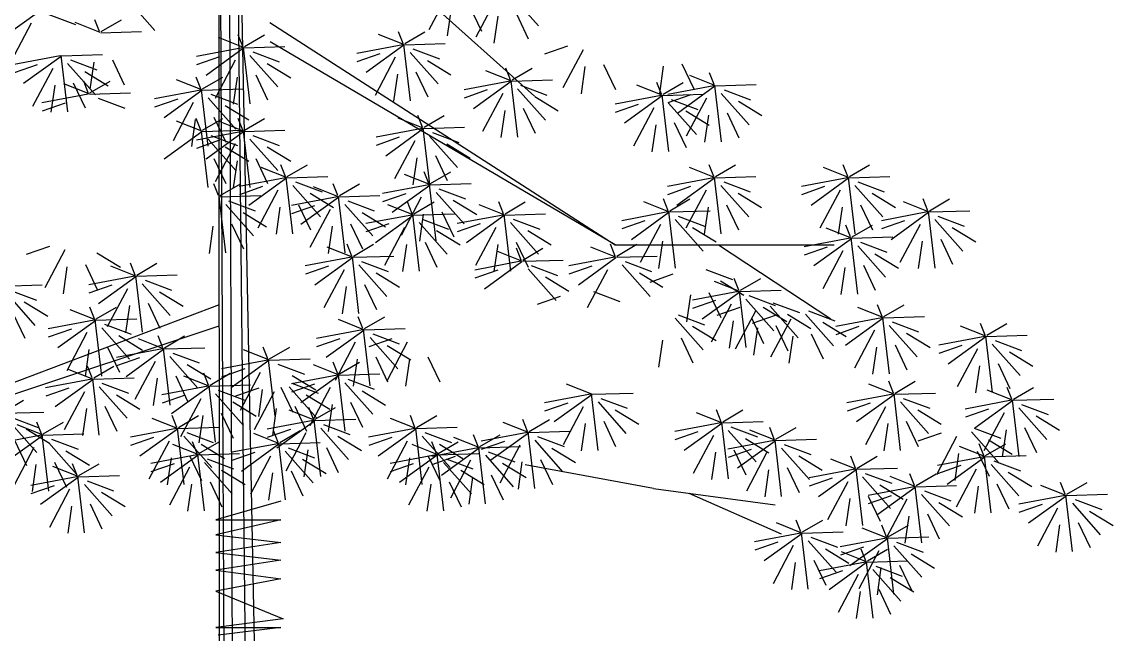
# Model space of a CAD drawing. Header units: millimetres. Extents: x 563079 to 571925, y 2063830 to 2067381.
# Drawn here: x 568943.07 to 568948.5, y 2063878.49 to 2063881.53 of the extents above; entities that cross this region are included whole.
import ezdxf

# ---------------------------------------------------------------- set-up
doc = ezdxf.new("R2010")
doc.units = ezdxf.units.MM
doc.header["$MEASUREMENT"] = 0
doc.layers.add('1-CAY XANH', color=7, linetype='Continuous')
doc.layers.add('MATCATDUONG', color=8, linetype='Continuous')

# ---------------------------------------------------------------- blocks, each defined once
blk = doc.blocks.new('ca')
at = {"layer": '1-CAY XANH', "color": 17}
for p, q in [((0.641, 64.954), (-0.644, 0.027)), ((0.305, 0.047), (0.641, 64.954)), ((0.405, 63.355), (-0.261, 0)), ((0.405, 62.413), (0.148, 0)), ((0.531, 38.493), (0.505, 0.027)), ((-0.601, 33.28), (-8.244, 28.361)), ((-8.244, 28.361), (-0.61, 32.847)), ((-8.244, 28.361), (-13.085, 28.361)), ((-10.524, 28.361), (-13.008, 26.727)), ((0.517, 27.035), (10.427, 23.293)), ((10.427, 23.293), (0.517, 26.572)), ((-9.091, 22.978), (-6.248, 23.504)), ((-9.091, 22.978), (-11.781, 22.618)), ((-0.844, 22.701), (0.59, 22.285)), ((-0.844, 22.285), (0.59, 21.953)), ((0.59, 22.285), (-0.844, 22.285)), ((0.59, 21.953), (-0.844, 21.787)), ((-0.844, 21.787), (0.59, 21.565)), ((0.59, 21.565), (-0.844, 21.399)), ((-0.844, 21.399), (0.59, 21.178)), ((0.59, 21.178), (-0.844, 20.984)), ((-0.844, 20.984), (0.59, 20.707)), ((0.59, 20.707), (-0.895, 20.097)), ((-0.895, 20.097), (0.59, 19.904)), ((-0.844, 19.904), (0.539, 19.737)), ((0.59, 19.904), (-0.844, 19.904))]:
    blk.add_line(p, q, dxfattribs=at)
at = {"layer": '1-CAY XANH', "color": 3}
for p, q in [((-2.738, 34.98), (-6.453, 31.647)), ((-5.928, 33.9), (-6.545, 33.204)), ((-4.566, 33.958), (-4.121, 33.117)), ((2.555, 33.797), (1.938, 33.101)), ((-5.6, 33.793), (-5.156, 32.951)), ((-5.021, 33.637), (-5.283, 33.084)), ((-4.611, 33.586), (-4.525, 32.986)), ((-6.056, 33.472), (-6.318, 32.918)), ((-5.645, 33.42), (-5.559, 32.821)), ((3.129, 33.08), (2.682, 33.34)), ((3.166, 33.08), (3.268, 33.34)), ((4.283, 33.452), (3.697, 33.232)), ((4.485, 33.53), (5.316, 32.93)), ((-3.585, 32.812), (-4.031, 33.072)), ((-3.548, 32.812), (-3.446, 33.072)), ((3.136, 33.052), (2.233, 33.08)), ((3.147, 33.056), (3.705, 33.277)), ((4.673, 33.266), (5.118, 32.425)), ((-3.567, 32.788), (-3.008, 33.009)), ((-0.041, 32.746), (-0.488, 33.006)), ((-0.023, 32.722), (0.535, 32.943)), ((-0.004, 32.746), (0.098, 33.006)), ((-7.529, 32.674), (-7.084, 31.833)), ((-7.185, 32.753), (-6.675, 32.575)), ((-3.578, 32.785), (-4.481, 32.813)), ((-3.768, 32.695), (-4.354, 32.474)), ((-3.706, 32.616), (-4.323, 31.92)), ((-3.71, 31.546), (-3.564, 32.792)), ((-3.567, 32.773), (-2.735, 32.172)), ((-3.543, 32.785), (-2.523, 32.593)), ((-3.035, 32.588), (-2.525, 32.41)), ((-0.034, 32.719), (-0.937, 32.746)), ((-0.225, 32.628), (-0.811, 32.408)), ((-0.166, 31.48), (-0.02, 32.726)), ((-0.023, 32.707), (0.808, 32.106)), ((0.001, 32.719), (1.021, 32.527)), ((-9.715, 32.363), (-9.978, 31.809)), ((-7.984, 32.353), (-8.246, 31.8)), ((-4.088, 32.441), (-4.608, 32.124)), ((-3.378, 32.509), (-2.934, 31.667)), ((-0.544, 32.375), (-1.064, 32.058)), ((-0.163, 32.55), (-0.78, 31.854)), ((0.165, 32.443), (0.61, 31.601)), ((0.508, 32.521), (1.019, 32.344)), ((2.88, 32.455), (2.618, 31.902)), ((4, 32.541), (3.097, 32.568)), ((3.81, 32.45), (3.224, 32.23)), ((3.872, 32.372), (3.255, 31.676)), ((3.29, 32.404), (3.376, 31.805)), ((3.868, 31.301), (4.014, 32.548)), ((4.011, 32.528), (4.843, 31.928)), ((4.036, 32.541), (5.055, 32.349)), ((-10.447, 31.883), (-9.889, 32.104)), ((-10.428, 31.907), (-10.326, 32.167)), ((-9.305, 32.311), (-9.219, 31.712)), ((-7.573, 32.302), (-7.487, 31.702)), ((-5.96, 32.011), (-6.406, 32.271)), ((-5.942, 31.987), (-5.383, 32.209)), ((-5.923, 32.011), (-5.821, 32.271)), ((-3.834, 32.188), (-4.096, 31.634)), ((-3.423, 32.136), (-3.337, 31.537)), ((-0.29, 32.121), (-0.552, 31.568)), ((3.49, 32.197), (2.97, 31.88)), ((4.2, 32.264), (4.644, 31.423)), ((4.543, 32.343), (5.053, 32.166)), ((-10.458, 31.88), (-11.361, 31.908)), ((-10.59, 30.641), (-10.444, 31.887)), ((-10.447, 31.868), (-9.616, 31.267)), ((-10.423, 31.88), (-9.403, 31.688)), ((-9.299, 31.693), (-9.745, 31.953)), ((-9.281, 31.669), (-8.723, 31.891)), ((-9.262, 31.693), (-9.16, 31.953)), ((-5.953, 31.984), (-6.855, 32.012)), ((-6.143, 31.894), (-6.729, 31.673)), ((-6.084, 30.745), (-5.939, 31.991)), ((-5.942, 31.972), (-5.11, 31.371)), ((-5.917, 31.984), (-4.897, 31.792)), ((0.12, 32.07), (0.206, 31.471)), ((0.885, 31.811), (0.439, 32.071)), ((0.903, 31.787), (1.461, 32.008)), ((0.922, 31.811), (1.024, 32.071)), ((3.376, 31.722), (2.929, 31.982)), ((3.394, 31.698), (3.952, 31.919)), ((3.413, 31.722), (3.515, 31.982)), ((3.744, 31.943), (3.482, 31.39)), ((4.155, 31.892), (4.241, 31.293)), ((-10.649, 31.789), (-11.235, 31.569)), ((-10.587, 31.711), (-11.204, 31.015)), ((-9.292, 31.666), (-10.195, 31.694)), ((-9.916, 31.682), (-9.405, 31.505)), ((-9.424, 30.427), (-9.278, 31.673)), ((-9.281, 31.654), (-8.45, 31.053)), ((-9.257, 31.666), (-8.237, 31.474)), ((-6.462, 31.64), (-6.983, 31.324)), ((-6.081, 31.815), (-6.698, 31.119)), ((-5.753, 31.708), (-5.309, 30.866)), ((-5.41, 31.787), (-4.9, 31.609)), ((0.892, 31.784), (-0.011, 31.812)), ((0.702, 31.693), (0.116, 31.473)), ((0.76, 30.545), (0.906, 31.791)), ((0.903, 31.772), (1.734, 31.171)), ((0.927, 31.784), (1.947, 31.592)), ((3.383, 31.695), (2.48, 31.722)), ((3.418, 31.695), (4.438, 31.503)), ((-10.968, 31.536), (-11.488, 31.219)), ((-10.259, 31.604), (-9.814, 30.762)), ((-9.482, 31.576), (-10.068, 31.356)), ((-9.42, 31.497), (-10.037, 30.802)), ((-9.093, 31.39), (-8.648, 30.548)), ((-8.749, 31.469), (-8.239, 31.291)), ((-6.209, 31.387), (-6.471, 30.833)), ((0.382, 31.44), (-0.138, 31.123)), ((0.764, 31.615), (0.147, 30.919)), ((1.091, 31.508), (1.536, 30.666)), ((1.434, 31.586), (1.945, 31.409)), ((3.192, 31.604), (2.606, 31.384)), ((3.925, 31.497), (4.436, 31.32)), ((-10.714, 31.283), (-10.976, 30.729)), ((-9.802, 31.322), (-10.322, 31.006)), ((-10.304, 31.231), (-10.218, 30.632)), ((-5.798, 31.335), (-5.712, 30.736)), ((-4.014, 30.965), (-4.46, 31.225)), ((-3.996, 30.941), (-3.438, 31.163)), ((-3.977, 30.965), (-3.875, 31.225)), ((-0.041, 30.898), (-0.488, 31.158)), ((-0.004, 30.898), (0.098, 31.158)), ((0.636, 31.187), (0.374, 30.633)), ((0.885, 30.898), (0.439, 31.158)), ((0.922, 30.898), (1.024, 31.158)), ((-9.548, 31.069), (-9.81, 30.515)), ((-9.137, 31.018), (-9.051, 30.418)), ((-4.007, 30.938), (-4.91, 30.966)), ((-4.139, 29.699), (-3.993, 30.945)), ((-3.996, 30.926), (-3.165, 30.325)), ((-3.972, 30.938), (-2.952, 30.746)), ((-0.034, 30.871), (-0.937, 30.899)), ((-0.023, 30.874), (0.535, 31.096)), ((0.892, 30.871), (-0.011, 30.899)), ((0.903, 30.874), (1.461, 31.096)), ((1.047, 31.135), (1.133, 30.536)), ((-4.198, 30.848), (-4.783, 30.627)), ((-4.135, 30.769), (-4.752, 30.073)), ((-3.808, 30.662), (-3.363, 29.82)), ((-3.465, 30.741), (-2.954, 30.563)), ((-0.225, 30.781), (-0.811, 30.561)), ((-0.163, 30.702), (-0.78, 30.007)), ((-0.166, 29.632), (-0.02, 30.878)), ((-0.023, 30.859), (0.808, 30.258)), ((0.001, 30.871), (1.021, 30.679)), ((0.702, 30.781), (0.116, 30.561)), ((0.764, 30.702), (0.147, 30.007)), ((0.508, 30.674), (1.019, 30.496)), ((0.76, 29.632), (0.906, 30.878)), ((0.903, 30.859), (1.734, 30.258)), ((-4.517, 30.594), (-5.037, 30.277)), ((-0.544, 30.527), (-1.064, 30.211)), ((0.382, 30.527), (-0.138, 30.211)), ((0.165, 30.595), (0.61, 29.754)), ((-4.263, 30.341), (-4.525, 29.787)), ((-3.852, 30.289), (-3.767, 29.69)), ((-0.29, 30.274), (-0.552, 29.721)), ((0.12, 30.223), (0.206, 29.623)), ((0.636, 30.274), (0.374, 29.721)), ((-13.421, 29.874), (-13.868, 30.134)), ((-13.403, 29.85), (-12.845, 30.072)), ((-13.384, 29.874), (-13.282, 30.134)), ((-10.457, 29.874), (-10.903, 30.134)), ((-10.439, 29.85), (-9.881, 30.072)), ((-10.42, 29.874), (-10.318, 30.134)), ((-4.158, 29.718), (-4.605, 29.979)), ((-4.121, 29.718), (-4.019, 29.979)), ((-0.988, 29.874), (-1.435, 30.134)), ((-0.97, 29.85), (-0.412, 30.072)), ((-0.951, 29.874), (-0.849, 30.134)), ((-13.414, 29.847), (-14.317, 29.875)), ((-13.605, 29.757), (-14.191, 29.537)), ((-13.546, 28.608), (-13.4, 29.855)), ((-13.403, 29.835), (-12.572, 29.235)), ((-13.379, 29.847), (-12.359, 29.655)), ((-10.45, 29.847), (-11.353, 29.875)), ((-10.641, 29.757), (-11.226, 29.537)), ((-10.582, 28.608), (-10.436, 29.855)), ((-10.439, 29.835), (-9.608, 29.235)), ((-10.415, 29.847), (-9.395, 29.655)), ((-4.151, 29.691), (-5.054, 29.719)), ((-4.283, 28.452), (-4.137, 29.699)), ((-4.14, 29.695), (-3.582, 29.916)), ((-4.116, 29.691), (-3.096, 29.499)), ((-2.141, 29.451), (-2.587, 29.711)), ((-2.104, 29.451), (-2.002, 29.711)), ((-0.981, 29.847), (-1.884, 29.875)), ((-1.172, 29.757), (-1.758, 29.537)), ((-1.113, 28.608), (-0.967, 29.855)), ((-0.97, 29.835), (-0.139, 29.235)), ((-0.946, 29.847), (0.074, 29.655)), ((0.494, 29.451), (0.048, 29.711)), ((0.531, 29.451), (0.633, 29.711)), ((-13.924, 29.503), (-14.444, 29.187)), ((-13.543, 29.679), (-14.16, 28.983)), ((-13.215, 29.571), (-12.77, 28.73)), ((-12.872, 29.65), (-12.361, 29.472)), ((-10.96, 29.503), (-11.48, 29.187)), ((-10.578, 29.679), (-11.195, 28.983)), ((-10.251, 29.571), (-9.806, 28.73)), ((-9.908, 29.65), (-9.397, 29.472)), ((-4.342, 29.601), (-4.928, 29.381)), ((-4.28, 29.523), (-4.897, 28.827)), ((-4.14, 29.679), (-3.309, 29.079)), ((-3.609, 29.494), (-3.098, 29.316)), ((-2.134, 29.424), (-3.037, 29.452)), ((-2.123, 29.428), (-1.565, 29.649)), ((-1.491, 29.503), (-2.011, 29.187)), ((-1.109, 29.679), (-1.726, 28.983)), ((-0.782, 29.571), (-0.337, 28.73)), ((-0.439, 29.65), (0.072, 29.472)), ((0.501, 29.424), (-0.402, 29.452)), ((-15.191, 29.117), (-15.638, 29.378)), ((-15.173, 29.094), (-14.615, 29.315)), ((-15.155, 29.117), (-15.052, 29.378)), ((-13.67, 29.25), (-13.932, 28.697)), ((-10.706, 29.25), (-10.968, 28.697)), ((-9.448, 29.117), (-9.895, 29.378)), ((-9.43, 29.094), (-8.872, 29.315)), ((-9.411, 29.117), (-9.309, 29.378)), ((-5.805, 29.051), (-6.251, 29.311)), ((-5.787, 29.027), (-5.229, 29.248)), ((-5.768, 29.051), (-5.666, 29.311)), ((-4.661, 29.348), (-5.181, 29.031)), ((-3.788, 29.051), (-4.234, 29.311)), ((-3.952, 29.415), (-3.507, 28.574)), ((-3.77, 29.027), (-3.211, 29.248)), ((-3.751, 29.051), (-3.649, 29.311)), ((-2.324, 29.334), (-2.91, 29.114)), ((-2.262, 29.256), (-2.879, 28.56)), ((-2.266, 28.185), (-2.12, 29.432)), ((-2.123, 29.412), (-1.291, 28.812)), ((-2.099, 29.424), (-1.079, 29.232)), ((-1.591, 29.227), (-1.081, 29.049)), ((-1.237, 29.25), (-1.499, 28.697)), ((0.31, 29.334), (-0.275, 29.114)), ((0.373, 29.256), (-0.244, 28.56)), ((0.369, 28.185), (0.515, 29.432)), ((-15.184, 29.09), (-16.087, 29.118)), ((-15.375, 29), (-15.961, 28.78)), ((-15.316, 27.851), (-15.171, 29.098)), ((-15.173, 29.078), (-14.342, 28.478)), ((-15.149, 29.09), (-14.129, 28.898)), ((-13.26, 29.199), (-13.174, 28.599)), ((-9.441, 29.09), (-10.344, 29.118)), ((-10.295, 29.199), (-10.21, 28.599)), ((-9.632, 29), (-10.218, 28.78)), ((-9.573, 27.851), (-9.427, 29.098)), ((-9.43, 29.078), (-8.599, 28.478)), ((-9.406, 29.09), (-8.386, 28.898)), ((-5.798, 29.023), (-6.701, 29.051)), ((-5.93, 27.784), (-5.784, 29.031)), ((-5.787, 29.011), (-4.955, 28.411)), ((-5.763, 29.023), (-4.743, 28.832)), ((-3.781, 29.023), (-4.684, 29.051)), ((-4.407, 29.094), (-4.669, 28.541)), ((-3.997, 29.043), (-3.911, 28.443)), ((-3.912, 27.784), (-3.767, 29.031)), ((-3.77, 29.011), (-2.938, 28.411)), ((-3.745, 29.023), (-2.725, 28.832)), ((-2.644, 29.081), (-3.164, 28.764)), ((-1.935, 29.148), (-1.49, 28.307)), ((-0.827, 29.199), (-0.741, 28.599)), ((-0.009, 29.081), (-0.529, 28.764)), ((-15.694, 28.747), (-16.214, 28.43)), ((-15.313, 28.922), (-15.93, 28.226)), ((-14.985, 28.814), (-14.54, 27.973)), ((-14.642, 28.893), (-14.132, 28.715)), ((-13.483, 28.539), (-13.929, 28.799)), ((-13.465, 28.515), (-12.907, 28.736)), ((-13.446, 28.539), (-13.344, 28.799)), ((-9.951, 28.747), (-10.471, 28.43)), ((-9.57, 28.922), (-10.187, 28.226)), ((-9.242, 28.814), (-8.797, 27.973)), ((-8.899, 28.893), (-8.389, 28.715)), ((-5.988, 28.933), (-6.574, 28.713)), ((-5.926, 28.855), (-6.543, 28.159)), ((-5.599, 28.747), (-5.154, 27.906)), ((-5.255, 28.826), (-4.745, 28.648)), ((-3.971, 28.933), (-4.557, 28.713)), ((-3.909, 28.855), (-4.526, 28.159)), ((-3.581, 28.747), (-3.137, 27.906)), ((-3.238, 28.826), (-2.728, 28.648)), ((-2.39, 28.827), (-2.652, 28.274)), ((-1.979, 28.776), (-1.893, 28.176)), ((0.245, 28.827), (-0.017, 28.274)), ((0.656, 28.776), (0.741, 28.176)), ((-15.44, 28.493), (-15.703, 27.94)), ((-13.476, 28.511), (-14.379, 28.539)), ((-13.608, 27.272), (-13.462, 28.519)), ((-13.465, 28.499), (-12.633, 27.899)), ((-13.441, 28.511), (-12.421, 28.32)), ((-6.308, 28.68), (-6.828, 28.363)), ((-4.29, 28.68), (-4.811, 28.363)), ((-15.03, 28.442), (-14.944, 27.842)), ((-13.666, 28.421), (-14.252, 28.201)), ((-13.604, 28.343), (-14.221, 27.647)), ((-12.933, 28.314), (-12.423, 28.136)), ((-9.287, 28.442), (-9.201, 27.842)), ((-8.275, 28.116), (-8.721, 28.376)), ((-8.257, 28.092), (-7.699, 28.313)), ((-8.238, 28.116), (-8.136, 28.376)), ((-6.196, 28.027), (-6.642, 28.287)), ((-6.054, 28.426), (-6.316, 27.873)), ((-6.159, 28.027), (-6.057, 28.287)), ((-5.643, 28.375), (-5.557, 27.776)), ((-4.037, 28.426), (-4.299, 27.873)), ((-3.626, 28.375), (-3.54, 27.776)), ((-2.45, 28.116), (-2.896, 28.376)), ((-2.432, 28.092), (-1.873, 28.313)), ((-2.413, 28.116), (-2.311, 28.376)), ((3.93, 28.252), (4.375, 27.411)), ((4.274, 28.331), (4.784, 28.153)), ((-13.986, 28.168), (-14.506, 27.851)), ((-13.277, 28.235), (-12.832, 27.394)), ((-8.268, 28.089), (-9.171, 28.116)), ((-8.257, 28.077), (-7.426, 27.476)), ((-8.233, 28.089), (-7.213, 27.897)), ((-6.189, 28), (-7.092, 28.027)), ((-6.178, 28.003), (-5.62, 28.224)), ((-2.443, 28.089), (-3.346, 28.116)), ((-2.574, 26.85), (-2.429, 28.096)), ((-2.432, 28.077), (-1.6, 27.476)), ((-2.407, 28.089), (-1.387, 27.897)), ((3.221, 28.185), (2.701, 27.868)), ((-13.732, 27.914), (-13.994, 27.361)), ((-13.321, 27.863), (-13.235, 27.264)), ((-10.249, 27.82), (-10.835, 27.6)), ((-8.459, 27.998), (-9.044, 27.778)), ((-8.396, 27.92), (-9.013, 27.224)), ((-8.069, 27.812), (-7.624, 26.971)), ((-7.726, 27.891), (-7.215, 27.714)), ((-6.38, 27.909), (-6.965, 27.689)), ((-6.317, 27.831), (-6.934, 27.135)), ((-6.178, 27.987), (-5.347, 27.387)), ((-6.154, 28), (-5.134, 27.808)), ((-5.647, 27.802), (-5.136, 27.625)), ((-2.633, 27.998), (-3.219, 27.778)), ((-2.571, 27.92), (-3.188, 27.224)), ((-2.243, 27.812), (-1.799, 26.971)), ((-1.9, 27.891), (-1.39, 27.714)), ((2.341, 27.697), (1.895, 27.957)), ((2.359, 27.673), (2.917, 27.894)), ((2.378, 27.697), (2.48, 27.957)), ((3.475, 27.931), (3.213, 27.378)), ((3.886, 27.88), (3.972, 27.281)), ((-11.013, 27.359), (-11.459, 27.619)), ((-10.569, 27.567), (-11.089, 27.25)), ((-10.995, 27.335), (-10.436, 27.556)), ((-10.976, 27.359), (-10.874, 27.619)), ((-9.516, 27.713), (-9.006, 27.535)), ((-8.778, 27.745), (-9.298, 27.428)), ((-6.699, 27.656), (-7.219, 27.339)), ((-2.952, 27.745), (-3.473, 27.428)), ((2.348, 27.67), (1.445, 27.698)), ((2.158, 27.58), (1.572, 27.359)), ((2.216, 26.431), (2.362, 27.677)), ((2.359, 27.658), (3.19, 27.057)), ((2.383, 27.67), (3.403, 27.478)), ((-11.006, 27.332), (-11.909, 27.36)), ((-11.138, 26.093), (-10.992, 27.339)), ((-10.995, 27.32), (-10.163, 26.719)), ((-10.971, 27.332), (-9.951, 27.14)), ((-10.315, 27.313), (-10.577, 26.76)), ((-7.759, 27.331), (-8.345, 27.11)), ((-2.699, 27.491), (-2.961, 26.938)), ((-2.288, 27.44), (-2.202, 26.841)), ((1.838, 27.326), (1.318, 27.009)), ((2.22, 27.501), (1.603, 26.805)), ((2.547, 27.394), (2.992, 26.552)), ((2.891, 27.473), (3.401, 27.295)), ((5.338, 27.449), (4.435, 27.477)), ((5.148, 27.359), (4.562, 27.139)), ((5.21, 27.281), (4.593, 26.585)), ((-14.183, 26.78), (-14.629, 27.04)), ((-14.146, 26.78), (-14.044, 27.04)), ((-11.731, 27.086), (-12.317, 26.866)), ((-11.196, 27.242), (-11.782, 27.021)), ((-11.134, 27.163), (-11.751, 26.467)), ((-10.806, 27.056), (-10.362, 26.214)), ((-10.463, 27.135), (-9.953, 26.957)), ((-9.904, 27.262), (-9.818, 26.663)), ((-7.026, 27.224), (-6.515, 27.046)), ((2.092, 27.073), (1.83, 26.519)), ((4.828, 27.105), (4.308, 26.789)), ((-14.165, 26.756), (-13.607, 26.978)), ((-12.514, 26.908), (-13.1, 26.687)), ((-12.452, 26.829), (-13.069, 26.133)), ((-12.051, 26.832), (-12.571, 26.516)), ((-11.669, 27.007), (-12.286, 26.311)), ((-11.516, 26.988), (-12.036, 26.671)), ((-11.781, 26.801), (-11.27, 26.623)), ((-11.342, 26.9), (-10.897, 26.058)), ((-10.999, 26.979), (-10.488, 26.801)), ((-9.632, 26.819), (-10.218, 26.598)), ((2.503, 27.021), (2.589, 26.422)), ((3.238, 26.727), (2.791, 26.988)), ((3.256, 26.704), (3.814, 26.925)), ((3.274, 26.727), (3.376, 26.988)), ((5.082, 26.852), (4.82, 26.299)), ((-16.458, 26.367), (-16.905, 26.628)), ((-16.44, 26.344), (-15.882, 26.565)), ((-16.422, 26.367), (-16.32, 26.628)), ((-14.176, 26.753), (-15.079, 26.781)), ((-14.366, 26.663), (-14.952, 26.443)), ((-14.304, 26.584), (-14.921, 25.888)), ((-14.308, 25.514), (-14.162, 26.76)), ((-14.165, 26.741), (-13.333, 26.14)), ((-14.141, 26.753), (-13.121, 26.561)), ((-13.633, 26.556), (-13.123, 26.378)), ((-12.833, 26.654), (-13.353, 26.338)), ((-12.124, 26.722), (-11.679, 25.88)), ((-11.797, 26.579), (-12.059, 26.025)), ((-11.262, 26.735), (-11.524, 26.181)), ((-10.851, 26.683), (-10.765, 26.084)), ((-9.951, 26.565), (-10.471, 26.248)), ((-9.57, 26.74), (-10.187, 26.044)), ((-2.697, 26.513), (-3.143, 26.773)), ((-2.679, 26.489), (-2.12, 26.711)), ((-2.66, 26.513), (-2.558, 26.773)), ((3.244, 26.7), (2.342, 26.728)), ((3.054, 26.61), (2.468, 26.39)), ((3.113, 25.461), (3.258, 26.708)), ((3.256, 26.688), (4.087, 26.088)), ((3.28, 26.7), (4.3, 26.509)), ((-16.452, 26.34), (-17.354, 26.368)), ((-16.583, 25.101), (-16.438, 26.348)), ((-16.44, 26.328), (-15.609, 25.728)), ((-16.416, 26.34), (-15.396, 26.148)), ((-14.686, 26.409), (-15.206, 26.093)), ((-13.976, 26.477), (-13.532, 25.635)), ((-12.579, 26.401), (-12.841, 25.847)), ((-12.169, 26.349), (-12.083, 25.75)), ((-11.386, 26.528), (-11.3, 25.928)), ((-9.697, 26.312), (-9.96, 25.758)), ((-2.69, 26.486), (-3.593, 26.514)), ((-2.88, 26.396), (-3.466, 26.175)), ((-2.818, 26.317), (-3.435, 25.621)), ((-2.822, 25.247), (-2.676, 26.493)), ((-2.679, 26.474), (-1.847, 25.873)), ((-2.654, 26.486), (-1.635, 26.294)), ((1.729, 26.09), (1.283, 26.35)), ((1.766, 26.09), (1.868, 26.35)), ((2.735, 26.357), (2.215, 26.04)), ((3.116, 26.532), (2.499, 25.836)), ((3.444, 26.424), (3.889, 25.583)), ((3.787, 26.503), (4.297, 26.325)), ((-16.642, 26.25), (-17.228, 26.03)), ((-16.58, 26.172), (-17.197, 25.476)), ((-15.909, 26.143), (-15.399, 25.965)), ((-14.432, 26.156), (-14.694, 25.602)), ((-14.021, 26.105), (-13.935, 25.505)), ((-9.287, 26.26), (-9.201, 25.661)), ((-3.199, 26.142), (-3.72, 25.826)), ((-3.643, 26.21), (-3.198, 25.368)), ((-3.3, 26.289), (-2.79, 26.111)), ((-2.49, 26.21), (-2.046, 25.368)), ((-2.147, 26.289), (-1.637, 26.111)), ((-0.597, 25.845), (-1.043, 26.105)), ((-0.56, 25.845), (-0.458, 26.105)), ((1.736, 26.063), (0.833, 26.091)), ((1.604, 24.824), (1.75, 26.07)), ((1.747, 26.066), (2.305, 26.288)), ((2.988, 26.103), (2.726, 25.55)), ((-16.961, 25.997), (-17.481, 25.68)), ((-16.252, 26.064), (-15.807, 25.223)), ((-4.098, 25.889), (-4.361, 25.335)), ((-3.688, 25.837), (-3.602, 25.238)), ((-2.946, 25.889), (-3.208, 25.335)), ((-2.535, 25.837), (-2.449, 25.238)), ((-0.59, 25.818), (-1.493, 25.846)), ((-0.579, 25.821), (-0.021, 26.043)), ((1.546, 25.973), (0.96, 25.753)), ((1.608, 25.894), (0.991, 25.198)), ((1.747, 26.051), (2.578, 25.45)), ((1.771, 26.063), (2.791, 25.871)), ((2.278, 25.866), (2.789, 25.688)), ((3.399, 26.052), (3.485, 25.453)), ((-16.708, 25.743), (-16.97, 25.19)), ((-16.297, 25.692), (-16.211, 25.092)), ((-2.141, 25.511), (-2.587, 25.771)), ((-2.123, 25.488), (-1.565, 25.709)), ((-2.104, 25.511), (-2.002, 25.771)), ((-0.781, 25.728), (-1.366, 25.508)), ((-0.722, 24.579), (-0.576, 25.825)), ((-0.579, 25.806), (0.252, 25.205)), ((-0.555, 25.818), (0.465, 25.626)), ((-0.048, 25.621), (0.463, 25.443)), ((1.226, 25.719), (0.706, 25.403)), ((1.935, 25.787), (2.38, 24.945)), ((3.294, 25.422), (2.847, 25.682)), ((3.311, 25.399), (3.87, 25.62)), ((3.33, 25.422), (3.432, 25.682)), ((-14.43, 25.088), (-14.876, 25.349)), ((-14.393, 25.088), (-14.291, 25.349)), ((-2.134, 25.484), (-3.037, 25.512)), ((-2.324, 25.394), (-2.91, 25.174)), ((-2.266, 24.245), (-2.12, 25.492)), ((-2.123, 25.472), (-1.291, 24.872)), ((-2.099, 25.484), (-1.079, 25.292)), ((-1.1, 25.474), (-1.62, 25.158)), ((-0.391, 25.542), (0.054, 24.701)), ((0.72, 25.266), (0.274, 25.527)), ((0.738, 25.243), (1.297, 25.464)), ((0.757, 25.266), (0.859, 25.527)), ((1.48, 25.466), (1.218, 24.912)), ((1.891, 25.415), (1.977, 24.815)), ((3.3, 25.395), (2.398, 25.423)), ((3.169, 24.156), (3.314, 25.403)), ((3.311, 25.383), (4.143, 24.783)), ((3.336, 25.395), (4.356, 25.203)), ((-17.048, 24.955), (-17.494, 25.215)), ((-17.03, 24.931), (-16.471, 25.152)), ((-17.011, 24.955), (-16.909, 25.215)), ((-14.412, 25.065), (-13.854, 25.286)), ((-7.722, 25.065), (-7.164, 25.286)), ((-2.644, 25.141), (-3.164, 24.824)), ((-2.262, 25.316), (-2.879, 24.62)), ((-1.935, 25.208), (-1.49, 24.367)), ((-1.089, 25.305), (-1.675, 25.085)), ((-1.027, 25.227), (-1.644, 24.531)), ((-1.591, 25.287), (-1.081, 25.109)), ((-0.846, 25.221), (-1.108, 24.668)), ((-0.699, 25.119), (-0.255, 24.278)), ((-0.435, 25.17), (-0.35, 24.57)), ((-0.356, 25.198), (0.154, 25.02)), ((0.727, 25.239), (-0.175, 25.267)), ((0.537, 25.149), (-0.049, 24.929)), ((0.596, 24), (0.741, 25.247)), ((0.738, 25.227), (1.57, 24.627)), ((0.763, 25.239), (1.783, 25.048)), ((3.11, 25.305), (2.524, 25.085)), ((3.172, 25.227), (2.555, 24.531)), ((3.5, 25.119), (3.945, 24.278)), ((3.843, 25.198), (4.353, 25.02)), ((-17.041, 24.928), (-17.944, 24.956)), ((-17.173, 23.689), (-17.027, 24.935)), ((-17.03, 24.916), (-16.198, 24.315)), ((-17.005, 24.928), (-15.985, 24.736)), ((-14.423, 25.061), (-15.326, 25.089)), ((-14.613, 24.971), (-15.199, 24.751)), ((-14.551, 24.893), (-15.168, 24.197)), ((-14.555, 23.822), (-14.409, 25.069)), ((-14.412, 25.049), (-13.58, 24.449)), ((-14.388, 25.061), (-13.368, 24.869)), ((-13.88, 24.864), (-13.37, 24.686)), ((-7.733, 25.061), (-8.636, 25.089)), ((-7.923, 24.971), (-8.509, 24.751)), ((-7.861, 24.893), (-8.478, 24.197)), ((-7.865, 23.822), (-7.719, 25.069)), ((-7.722, 25.049), (-6.89, 24.449)), ((-7.698, 25.061), (-6.678, 24.869)), ((-7.19, 24.864), (-6.68, 24.686)), ((-2.39, 24.887), (-2.652, 24.334)), ((-1.409, 25.051), (-1.929, 24.735)), ((0.218, 24.896), (-0.303, 24.579)), ((0.599, 25.071), (-0.018, 24.375)), ((0.927, 24.963), (1.371, 24.122)), ((1.27, 25.042), (1.78, 24.864)), ((2.791, 25.051), (2.271, 24.735)), ((5.291, 24.669), (4.844, 24.929)), ((-17.231, 24.838), (-17.817, 24.617)), ((-17.169, 24.759), (-17.786, 24.063)), ((-16.841, 24.652), (-16.397, 23.81)), ((-16.498, 24.731), (-15.988, 24.553)), ((-14.933, 24.718), (-15.453, 24.401)), ((-14.223, 24.785), (-13.779, 23.944)), ((-10.619, 24.456), (-11.065, 24.716)), ((-10.601, 24.433), (-10.043, 24.654)), ((-10.582, 24.456), (-10.48, 24.716)), ((-8.243, 24.718), (-8.763, 24.401)), ((-7.534, 24.785), (-7.089, 23.944)), ((-1.606, 24.51), (-2.052, 24.77)), ((-1.979, 24.836), (-1.893, 24.236)), ((-1.588, 24.486), (-1.029, 24.707)), ((-1.569, 24.51), (-1.467, 24.77)), ((-1.155, 24.798), (-1.417, 24.245)), ((-0.744, 24.747), (-0.658, 24.147)), ((0.471, 24.642), (0.209, 24.089)), ((3.044, 24.798), (2.782, 24.245)), ((3.455, 24.747), (3.541, 24.147)), ((5.298, 24.642), (4.395, 24.669)), ((-17.55, 24.584), (-18.071, 24.267)), ((-14.679, 24.464), (-14.941, 23.911)), ((-14.268, 24.413), (-14.182, 23.813)), ((-10.612, 24.429), (-11.515, 24.457)), ((-10.744, 23.19), (-10.598, 24.437)), ((-10.601, 24.417), (-9.769, 23.817)), ((-10.577, 24.429), (-9.557, 24.237)), ((-7.989, 24.464), (-8.251, 23.911)), ((-7.578, 24.413), (-7.492, 23.813)), ((-6.34, 24.242), (-6.786, 24.503)), ((-6.322, 24.219), (-5.764, 24.44)), ((-6.303, 24.242), (-6.201, 24.503)), ((-3.849, 24.331), (-4.296, 24.592)), ((-3.831, 24.308), (-3.273, 24.529)), ((-3.812, 24.331), (-3.71, 24.592)), ((-1.599, 24.482), (-2.502, 24.51)), ((-1.789, 24.392), (-2.375, 24.172)), ((-1.731, 23.243), (-1.585, 24.49)), ((-1.588, 24.47), (-0.756, 23.87)), ((-1.563, 24.482), (-0.544, 24.291)), ((0.882, 24.591), (0.968, 23.992)), ((1.42, 24.331), (0.974, 24.592)), ((1.438, 24.308), (1.997, 24.529)), ((1.457, 24.331), (1.559, 24.592)), ((4.409, 24.186), (3.962, 24.446)), ((4.427, 24.162), (4.985, 24.383)), ((4.446, 24.186), (4.548, 24.446)), ((5.107, 24.551), (4.521, 24.331)), ((5.169, 24.473), (4.552, 23.777)), ((-17.297, 24.331), (-17.559, 23.777)), ((-16.886, 24.279), (-16.8, 23.68)), ((-16.181, 24.311), (-16.767, 24.091)), ((-16.119, 24.233), (-16.736, 23.537)), ((-15.448, 24.204), (-14.938, 24.026)), ((-11.797, 24.068), (-12.243, 24.329)), ((-11.779, 24.045), (-11.221, 24.266)), ((-11.76, 24.068), (-11.658, 24.329)), ((-10.802, 24.339), (-11.388, 24.119)), ((-10.74, 24.261), (-11.357, 23.565)), ((-10.413, 24.153), (-9.968, 23.312)), ((-10.069, 24.232), (-9.559, 24.054)), ((-6.333, 24.215), (-7.236, 24.243)), ((-6.465, 22.976), (-6.319, 24.223)), ((-6.322, 24.203), (-5.491, 23.603)), ((-6.298, 24.215), (-5.278, 24.024)), ((-5.249, 23.909), (-5.696, 24.169)), ((-5.212, 23.909), (-5.11, 24.169)), ((-3.842, 24.304), (-4.745, 24.332)), ((-4.033, 24.214), (-4.619, 23.994)), ((-3.974, 23.065), (-3.829, 24.312)), ((-3.831, 24.292), (-3, 23.692)), ((-3.807, 24.304), (-2.787, 24.113)), ((-2.108, 24.139), (-2.629, 23.822)), ((-1.727, 24.314), (-2.344, 23.618)), ((-1.399, 24.206), (-0.955, 23.365)), ((-0.823, 23.998), (-1.27, 24.258)), ((-1.056, 24.285), (-0.546, 24.107)), ((-0.805, 23.974), (-0.247, 24.195)), ((-0.787, 23.998), (-0.684, 24.258)), ((1.427, 24.304), (0.524, 24.332)), ((1.237, 24.214), (0.651, 23.994)), ((1.295, 23.065), (1.441, 24.312)), ((1.438, 24.292), (2.27, 23.692)), ((1.462, 24.304), (2.482, 24.113)), ((4.416, 24.158), (3.513, 24.186)), ((4.788, 24.298), (4.268, 23.981)), ((4.284, 22.919), (4.43, 24.166)), ((4.427, 24.146), (5.258, 23.546)), ((4.451, 24.158), (5.471, 23.967)), ((-16.5, 24.058), (-17.02, 23.741)), ((-16.433, 23.708), (-16.879, 23.969)), ((-16.415, 23.685), (-15.857, 23.906)), ((-16.396, 23.708), (-16.294, 23.969)), ((-15.791, 24.125), (-15.346, 23.284)), ((-11.79, 24.041), (-12.693, 24.069)), ((-11.981, 23.951), (-12.566, 23.731)), ((-11.922, 22.802), (-11.776, 24.049)), ((-11.779, 24.029), (-10.948, 23.429)), ((-11.755, 24.041), (-10.735, 23.85)), ((-11.122, 24.086), (-11.642, 23.769)), ((-6.524, 24.125), (-7.109, 23.905)), ((-6.461, 24.047), (-7.078, 23.351)), ((-5.242, 23.881), (-6.145, 23.909)), ((-6.134, 23.939), (-5.689, 23.098)), ((-5.791, 24.018), (-5.28, 23.84)), ((-5.231, 23.885), (-4.673, 24.106)), ((-4.352, 23.961), (-4.872, 23.644)), ((-4.323, 23.753), (-4.769, 24.013)), ((-3.971, 24.136), (-4.588, 23.44)), ((-4.305, 23.729), (-3.747, 23.95)), ((-4.286, 23.753), (-4.184, 24.013)), ((-3.643, 24.028), (-3.198, 23.187)), ((-3.3, 24.107), (-2.79, 23.929)), ((-0.817, 23.97), (-1.719, 23.998)), ((-0.948, 22.731), (-0.803, 23.978)), ((-0.805, 23.958), (0.026, 23.358)), ((-0.781, 23.97), (0.239, 23.779)), ((0.917, 23.961), (0.397, 23.644)), ((0.967, 23.753), (0.521, 24.013)), ((1.299, 24.136), (0.682, 23.44)), ((0.985, 23.729), (1.544, 23.95)), ((1.004, 23.753), (1.106, 24.013)), ((1.627, 24.028), (2.071, 23.187)), ((1.97, 24.107), (2.48, 23.929)), ((4.225, 24.068), (3.64, 23.848)), ((4.288, 23.99), (3.671, 23.294)), ((5.042, 24.044), (4.779, 23.491)), ((-16.426, 23.681), (-17.329, 23.709)), ((-16.558, 22.442), (-16.412, 23.689)), ((-16.247, 23.804), (-16.509, 23.251)), ((-16.415, 23.669), (-15.583, 23.069)), ((-16.391, 23.681), (-15.371, 23.49)), ((-15.836, 23.753), (-15.75, 23.154)), ((-13.59, 23.431), (-14.036, 23.692)), ((-13.553, 23.431), (-13.451, 23.692)), ((-12.3, 23.698), (-12.82, 23.381)), ((-11.918, 23.873), (-12.535, 23.177)), ((-11.591, 23.765), (-11.146, 22.924)), ((-11.248, 23.844), (-10.737, 23.666)), ((-10.868, 23.832), (-11.13, 23.279)), ((-10.457, 23.781), (-10.371, 23.181)), ((-6.843, 23.872), (-7.363, 23.555)), ((-5.433, 23.791), (-6.018, 23.571)), ((-5.37, 23.713), (-5.987, 23.017)), ((-5.374, 22.642), (-5.228, 23.889)), ((-5.231, 23.869), (-4.4, 23.269)), ((-4.316, 23.726), (-5.219, 23.753)), ((-5.207, 23.881), (-4.187, 23.69)), ((-4.7, 23.684), (-4.189, 23.506)), ((-4.448, 22.487), (-4.302, 23.733)), ((-4.098, 23.707), (-4.361, 23.154)), ((-4.305, 23.714), (-3.473, 23.113)), ((-4.281, 23.726), (-3.261, 23.534)), ((-3.688, 23.656), (-3.602, 23.057)), ((-1.855, 23.885), (-2.117, 23.332)), ((-1.007, 23.88), (-1.593, 23.66)), ((-0.945, 23.802), (-1.562, 23.106)), ((-1.444, 23.834), (-1.358, 23.235)), ((-0.617, 23.694), (-0.172, 22.853)), ((-0.274, 23.773), (0.236, 23.595)), ((0.974, 23.726), (0.072, 23.753)), ((0.843, 22.487), (0.988, 23.733)), ((1.171, 23.707), (0.909, 23.154)), ((0.985, 23.714), (1.817, 23.113)), ((1.01, 23.726), (2.03, 23.534)), ((1.582, 23.656), (1.668, 23.057)), ((3.906, 23.815), (3.386, 23.498)), ((4.615, 23.882), (5.06, 23.041)), ((-16.616, 23.591), (-17.202, 23.371)), ((-16.554, 23.513), (-17.171, 22.817)), ((-15.883, 23.484), (-15.373, 23.306)), ((-13.583, 23.404), (-14.486, 23.432)), ((-13.572, 23.408), (-13.014, 23.629)), ((-12.046, 23.444), (-12.308, 22.891)), ((-6.589, 23.618), (-6.851, 23.065)), ((-5.752, 23.538), (-6.272, 23.221)), ((-6.179, 23.567), (-6.093, 22.968)), ((-4.506, 23.635), (-5.092, 23.415)), ((-4.444, 23.557), (-5.061, 22.861)), ((-5.043, 23.605), (-4.598, 22.764)), ((-4.117, 23.45), (-3.672, 22.608)), ((-3.773, 23.528), (-3.263, 23.351)), ((-1.326, 23.627), (-1.846, 23.31)), ((0.784, 23.635), (0.198, 23.415)), ((0.846, 23.557), (0.229, 22.861)), ((1.174, 23.45), (1.618, 22.608)), ((1.517, 23.528), (2.027, 23.351)), ((3.622, 23.265), (3.175, 23.525)), ((3.64, 23.242), (4.198, 23.463)), ((3.659, 23.265), (3.761, 23.525)), ((4.16, 23.561), (3.898, 23.008)), ((4.57, 23.51), (4.656, 22.911)), ((-16.936, 23.338), (-17.456, 23.021)), ((-16.227, 23.405), (-15.782, 22.564)), ((-14.896, 23.044), (-15.343, 23.304)), ((-14.878, 23.02), (-14.32, 23.241)), ((-14.859, 23.044), (-14.757, 23.304)), ((-13.773, 23.314), (-14.359, 23.094)), ((-13.711, 23.236), (-14.328, 22.54)), ((-13.715, 22.165), (-13.569, 23.412)), ((-13.572, 23.392), (-12.741, 22.792)), ((-13.548, 23.404), (-12.528, 23.213)), ((-13.04, 23.207), (-12.53, 23.029)), ((-11.635, 23.393), (-11.55, 22.794)), ((-5.498, 23.284), (-5.76, 22.731)), ((-4.826, 23.382), (-5.346, 23.065)), ((-5.088, 23.233), (-5.002, 22.634)), ((-1.072, 23.373), (-1.335, 22.82)), ((-0.662, 23.322), (-0.576, 22.723)), ((0.465, 23.382), (-0.056, 23.065)), ((3.629, 23.238), (2.726, 23.266)), ((3.497, 21.999), (3.643, 23.246)), ((3.64, 23.226), (4.471, 22.626)), ((3.664, 23.238), (4.684, 23.046)), ((-18.232, 22.851), (-18.679, 23.111)), ((-18.214, 22.827), (-17.656, 23.048)), ((-18.195, 22.851), (-18.093, 23.111)), ((-16.682, 23.084), (-16.944, 22.531)), ((-16.271, 23.033), (-16.185, 22.434)), ((-14.889, 23.017), (-15.792, 23.044)), ((-15.021, 21.778), (-14.875, 23.024)), ((-14.878, 23.005), (-14.047, 22.404)), ((-14.854, 23.017), (-13.834, 22.825)), ((-14.093, 23.061), (-14.613, 22.744)), ((-13.384, 23.128), (-12.939, 22.287)), ((-4.572, 23.129), (-4.834, 22.575)), ((-4.161, 23.077), (-4.075, 22.478)), ((0.718, 23.129), (0.456, 22.575)), ((1.129, 23.077), (1.215, 22.478)), ((3.438, 23.148), (2.852, 22.928)), ((3.5, 23.07), (2.883, 22.374)), ((3.828, 22.962), (4.273, 22.121)), ((4.171, 23.041), (4.682, 22.863)), ((-18.225, 22.824), (-19.128, 22.852)), ((-18.416, 22.733), (-19.002, 22.513)), ((-18.357, 21.585), (-18.211, 22.831)), ((-18.214, 22.812), (-17.383, 22.211)), ((-18.19, 22.824), (-17.17, 22.632)), ((-15.08, 22.926), (-15.666, 22.706)), ((-15.018, 22.848), (-15.635, 22.152)), ((-14.69, 22.741), (-14.245, 21.899)), ((-14.347, 22.819), (-13.836, 22.642)), ((-13.839, 22.807), (-14.101, 22.254)), ((-13.428, 22.756), (-13.342, 22.157)), ((-9.871, 22.873), (-11.909, 21.981)), ((3.119, 22.895), (2.599, 22.578)), ((-18.735, 22.48), (-19.255, 22.163)), ((-18.354, 22.655), (-18.971, 21.959)), ((-18.026, 22.548), (-17.581, 21.706)), ((-17.683, 22.626), (-17.172, 22.449)), ((-15.399, 22.673), (-15.919, 22.356)), ((3.373, 22.641), (3.11, 22.088)), ((3.783, 22.59), (3.869, 21.99)), ((-18.481, 22.227), (-18.744, 21.673)), ((-15.145, 22.42), (-15.407, 21.866)), ((-14.735, 22.368), (-14.649, 21.769)), ((-12.386, 22.019), (-12.833, 22.279)), ((-12.368, 21.995), (-11.81, 22.217)), ((-12.349, 22.019), (-12.247, 22.279)), ((-18.071, 22.175), (-17.985, 21.576)), ((-14.281, 21.908), (-14.728, 22.168)), ((-14.263, 21.884), (-13.705, 22.106)), ((-14.245, 21.908), (-14.142, 22.168)), ((-12.379, 21.992), (-13.282, 22.02)), ((-12.511, 20.753), (-12.365, 21.999)), ((-12.368, 21.98), (-11.537, 21.379)), ((-12.344, 21.992), (-11.324, 21.8)), ((-14.275, 21.881), (-15.177, 21.909)), ((-14.465, 21.791), (-15.051, 21.571)), ((-14.406, 20.642), (-14.261, 21.888)), ((-14.263, 21.869), (-13.432, 21.268)), ((-14.239, 21.881), (-13.219, 21.689)), ((-12.57, 21.902), (-13.156, 21.681)), ((-12.508, 21.823), (-13.125, 21.127)), ((-11.837, 21.795), (-11.326, 21.617)), ((-14.784, 21.537), (-15.304, 21.221)), ((-14.403, 21.712), (-15.02, 21.017)), ((-13.82, 21.382), (-14.267, 21.642)), ((-14.075, 21.605), (-13.63, 20.764)), ((-13.802, 21.358), (-13.244, 21.579)), ((-13.784, 21.382), (-13.681, 21.642)), ((-13.732, 21.684), (-13.222, 21.506)), ((-12.889, 21.648), (-13.409, 21.331)), ((-12.18, 21.716), (-11.735, 20.874)), ((-14.531, 21.284), (-14.793, 20.731)), ((-13.813, 21.355), (-14.716, 21.383)), ((-14.004, 21.265), (-14.59, 21.044)), ((-13.945, 20.116), (-13.8, 21.362)), ((-13.802, 21.343), (-12.971, 20.742)), ((-13.778, 21.355), (-12.758, 21.163)), ((-12.635, 21.395), (-12.897, 20.841)), ((-12.225, 21.343), (-12.139, 20.744)), ((-14.323, 21.011), (-14.843, 20.694)), ((-13.942, 21.186), (-14.559, 20.49)), ((-14.12, 21.233), (-14.034, 20.633)), ((-13.614, 21.079), (-13.169, 20.237)), ((-13.271, 21.158), (-12.761, 20.98)), ((-14.069, 20.758), (-14.332, 20.204)), ((-13.659, 20.706), (-13.573, 20.107))]:
    blk.add_line(p, q, dxfattribs=at)

msp = doc.modelspace()

# ---------------------------------------------------------------- block references
at = {"layer": 'MATCATDUONG', "linetype": 'Continuous', "extrusion": (3.31378e-12, 1.1371e-08, 1), "xscale": -0.2249999999767169, "yscale": 0.2250000000931324, "zscale": 0.2250000000000003}
msp.add_blockref('ca', (568944.16602, 2063874.04297, 0.02347), dxfattribs=at)

doc.saveas('drawing.dxf')
